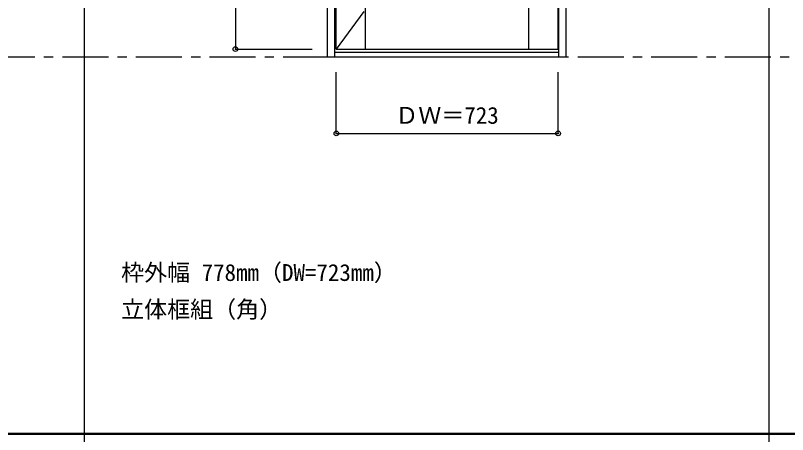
# Model space of a CAD drawing. Units: millimetres, scale not verified. Extents: x -6000 to 5700, y -4307 to 4260.
# Drawn here: x -3483 to -966, y 186 to 1553 of the extents above; entities that cross this region are included whole.
import ezdxf
from ezdxf.enums import TextEntityAlignment as Align

# ---------------------------------------------------------------- set-up
doc = ezdxf.new("R2010")
doc.units = ezdxf.units.MM
doc.header["$LTSCALE"] = 30
doc.header["$PDMODE"] = 32
doc.header["$PDSIZE"] = 15
doc.linetypes.add('CHAIN1', pattern=[8, 5, -1, 1, -1])
doc.linetypes.add('CHAIN2', pattern=[12, 9, -1, 1, -1])
for name, color, linetype in [('0-1_通り芯', 7, 'CHAIN1'), ('0-2_扉', 7, 'Continuous'), ('0-4_枠', 3, 'Continuous'), ('0-7', 7, 'CHAIN2'), ('0-A_文字', 7, 'Continuous'), ('0-B_寸法', 7, 'Continuous'), ('F-1_枠', 6, 'Continuous')]:
    doc.layers.add(name, color=color, linetype=linetype)
doc.styles.add('ＭＳ ゴシック', font='')
doc.styles.get('ＭＳ ゴシック').set_extended_font_data('MS Gothic')

msp = doc.modelspace()

# ---------------------------------------------------------------- linework, layer by layer
at = {"layer": '0-1_通り芯'}
msp.add_line((-5490, 1418), (5690, 1418), dxfattribs=at)
at = {"layer": '0-2_扉'}
for p, q in [((-2436.8, 1443), (-2436.8, 3438)), ((-1808.8, 1443), (-1808.8, 3438)), ((-1713.8, 1443), (-1713.8, 3438)), ((-2341.8, 1443), (-2341.8, 2394.73)), ((-1808.8, 1443), (-1808.8, 2260)), ((-2436.8, 1443), (-1713.8, 1443))]:
    msp.add_line(p, q, dxfattribs=at)
at = {"layer": '0-4_枠'}
for p, q in [((-2465.8, 1418), (-2465.8, 3465)), ((-1687.8, 1418), (-1687.8, 3465)), ((-2441.8, 1418), (-2441.8, 3441)), ((-1711.8, 1418), (-1711.8, 3441)), ((-2465.8, 1418), (-1687.8, 1418)), ((-2441.8, 1433), (-1711.8, 1433))]:
    msp.add_line(p, q, dxfattribs=at)
at = {"layer": '0-7'}
msp.add_lwpolyline([(-2436.8, 3438), (-1713.8, 2440.5), (-2436.8, 1443)], dxfattribs=at)
at = {"layer": '0-B_寸法', "color": 4}
for p, q in [((-2765.8, 3438), (-2765.8, 1443)), ((-2765.8, 1443), (-2515.8, 1443)), ((-2436.8, 1168), (-2436.8, 1368)), ((-1713.8, 1168), (-1713.8, 1368)), ((-2436.8, 1168), (-1713.8, 1168))]:
    msp.add_line(p, q, dxfattribs=at)
at = {"layer": '0-B_寸法'}
for p in [(-2765.8, 1443), (-2436.8, 1168), (-1713.8, 1168)]:
    msp.add_point(p, dxfattribs=at)
at = {"layer": 'F-1_枠'}
for p, q in [((-3258.4, 4175), (-3258.4, -3790)), ((-1026.8, 4175), (-1026.8, -3790)), ((-6000, 190.5), (5700, 190.5)), ((-6000, 187.5), (5700, 187.5))]:
    msp.add_line(p, q, dxfattribs=at)

# ---------------------------------------------------------------- texts
at = {"layer": '0-A_文字', "style": 'ＭＳ ゴシック'}
for s, p in [('枠外幅 778mm（DW=723mm）', (-3138.4, 670.5)), ('立体框組（角）', (-3138.4, 550.5))]:
    msp.add_text(s, height=54.99, dxfattribs=at).set_placement(p, align=Align.BOTTOM_LEFT)
at = {"layer": '0-B_寸法', "style": 'ＭＳ ゴシック'}
msp.add_text('ＤＷ＝723', height=54.99, dxfattribs=at).set_placement((-2244.55, 1183), align=Align.BOTTOM_LEFT)

doc.saveas('drawing.dxf')
